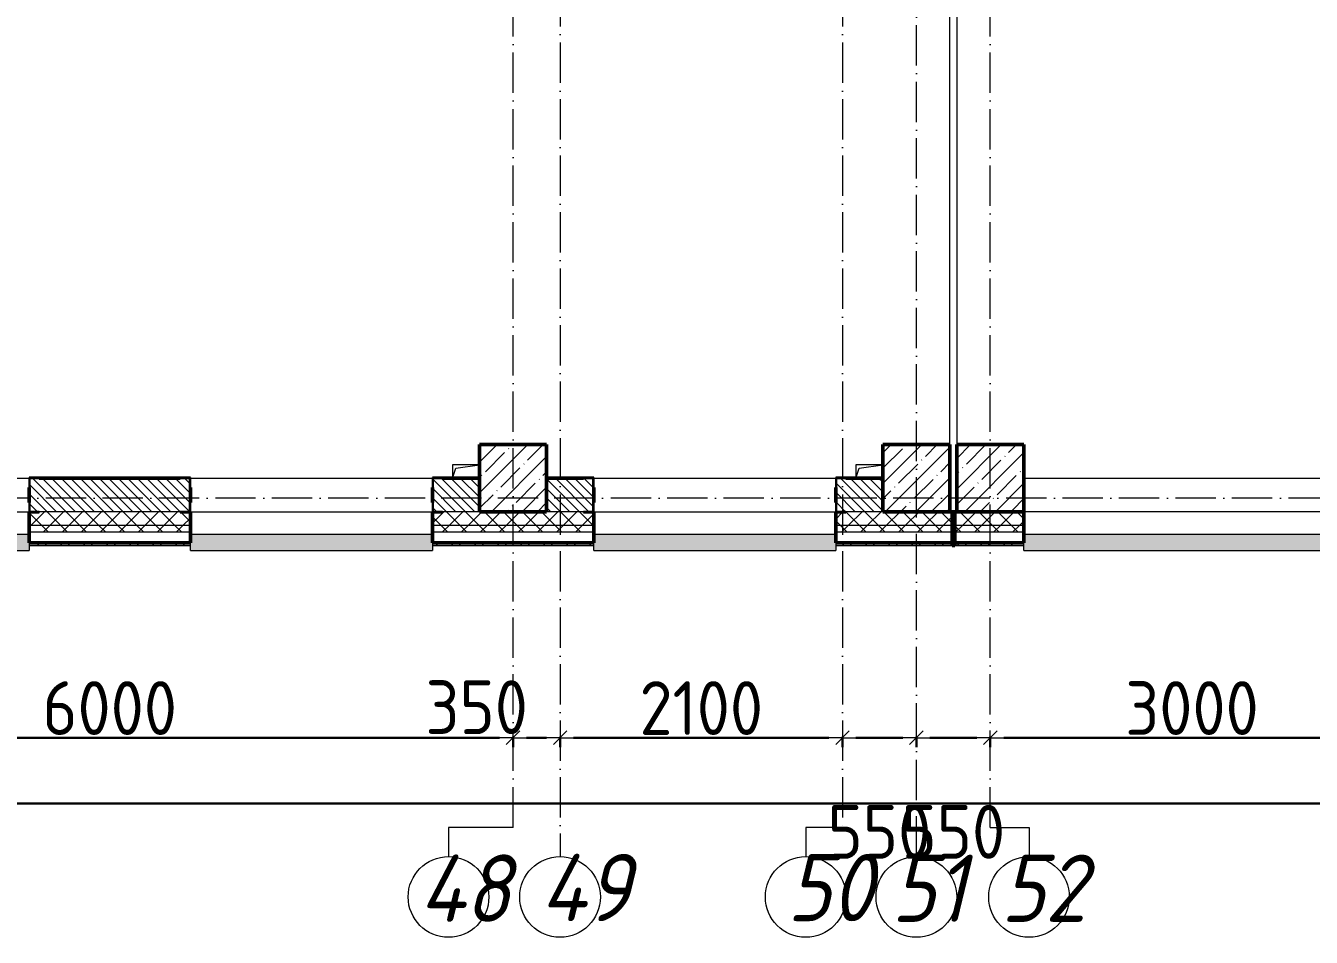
# Model space of a CAD drawing. Header units: millimetres. Extents: x -213536 to 1564669, y -45299 to 942238.
# Drawn here: x 609258 to 618820, y 566461 to 573239 of the extents above; entities that cross this region are included whole.
import ezdxf

# ---------------------------------------------------------------- set-up
doc = ezdxf.new("R2010")
doc.units = ezdxf.units.MM
doc.linetypes.add('50_200_ШТРИХ_1Т_ш5_п1_п1_', pattern=[700, 500, -100, 0, -100])
for name, color, linetype, lineweight in [('3.1) ЖБ окна 1.2 м', 102, 'Continuous', 30), ('A-____-____-DIMS', 7, 'Continuous', 9), ('A-FLOR-____-OTLN', 7, 'Continuous', 9), ('A-GENM-____-MCUT', 7, 'Continuous', 25), ('A-GENM-____-OTLN', 7, 'Continuous', 9), ('A-GENM-____-OTLN-1', 7, 'Continuous', 25), ('A-GLAZ-____-OTLN', 7, 'Continuous', 9), ('A-WALL-____-MCUT-2', 7, 'Continuous', 50), ('A-WALL-____-MCUT-3', 7, 'Continuous', 9), ('A-WALL-____-OTLN', 7, 'Continuous', 9), ('A-WALL-____-PATT-1', 7, 'Continuous', 9), ('A-WALL-FNSH-MCUT-1', 7, 'Continuous', 9), ('S-COLS-____-MCUT', 7, 'Continuous', 50), ('S-COLS-____-OTLN', 7, 'Continuous', 9), ('S-GRID-____-IDEN', 7, 'Continuous', 9), ('S-GRID-____-OTLN', 7, 'Continuous', 9), ('S-GRID-____-OTLN-1', 7, '50_200_ШТРИХ_1Т_ш5_п1_п1_', 9)]:
    doc.layers.add(name, color=color, linetype=linetype, lineweight=lineweight)
doc.layers.add('A-GLAZ-____-OTLN-1', color=7, linetype='Continuous', lineweight=9, true_color=0xc0c0c0)
doc.styles.add('ISOCPEUR_I', font='isocpeui.ttf', dxfattribs={"width": 0.9, "height": 2.5})
doc.styles.add('СПДС', font='isocpeur.ttf', dxfattribs={"width": 0.9})
doc.dimstyles.new('Размера А3', dxfattribs={"dimtxt": 200, "dimasz": 100, "dimexe": 70, "dimexo": 100, "dimgap": 20, "dimtad": 1, "dimdec": 0, "dimrnd": 10, "dimzin": 0, "dimdsep": 46, "dimtxsty": 'СПДС', "dimblk": 'ARROWHEAD_6', "dimcen": 1, "dimclrd": 256, "dimclre": 256, "dimclrt": 256, "dimazin": 0, "dimtfac": 1, "dimtdec": 0, "dimtmove": 2, "dimatfit": 3, "dimfxl": 1, "dimtolj": 1, "dimtzin": 0, "dimarcsym": 0})
pattern_1 = [(45, (544282.64, 571544.04), (-70.71068, 70.71068), []), (135, (544282.64, 571544.04), (-70.71068, -70.71068), [])]
pattern_2 = [(135, (544282.637, 571544.04), (-35.35534, -35.35534), [])]
pattern_3 = [(45, (544282.64, 571544.04), (-85.53659, 85.53659), []), (45, (544339.66, 571544.04), (-85.53659, 85.53659), [])]

# ---------------------------------------------------------------- blocks, each defined once
blk = doc.blocks.new('BSC_Колонна _Прямоугольная - 500х500-V53-АР1_План отверстий 2 этажа в осях 1-64_А-ГГ')
at = {"layer": 'S-COLS-____-OTLN'}
h = blk.add_hatch(dxfattribs=at)
h.set_pattern_fill('FP_82', color=256, style=0, pattern_type=2)
h.set_pattern_definition([(45, (-71600, 1668.96), (-114.04925, 114.04925), []), (45, (-71485.95, 1668.96), (-114.04925, 114.04925), [201.613, -40.323, 3.353, -36.97])])
h.paths.add_polyline_path([(-250, -250), (250, -250), (250, 250), (-250, 250)], flags=0)
at = {"layer": 'S-COLS-____-MCUT'}
for p, q in [((250, 250), (-250, 250)), ((-250, 250), (-250, -250)), ((250, -250), (250, 250)), ((-250, -250), (250, -250))]:
    blk.add_line(p, q, dxfattribs=at)
blk = doc.blocks.new('BSC_Колонна _Прямоугольная - 500х500-V55-АР1_План отверстий 2 этажа в осях 1-64_А-ГГ')
at = {"layer": 'S-COLS-____-OTLN'}
h = blk.add_hatch(dxfattribs=at)
h.set_pattern_fill('FP_84', color=256, style=0, pattern_type=2)
h.set_pattern_definition([(45, (-68600, 1668.96), (-114.04925, 114.04925), []), (45, (-68485.95, 1668.96), (-114.04925, 114.04925), [201.613, -40.323, 3.353, -36.97])])
h.paths.add_polyline_path([(-250, -250), (250, -250), (250, 250), (-250, 250)], flags=0)
at = {"layer": 'S-COLS-____-MCUT'}
for p, q in [((250, 250), (-250, 250)), ((-250, 250), (-250, -250)), ((250, -250), (250, 250)), ((-250, -250), (250, -250))]:
    blk.add_line(p, q, dxfattribs=at)
blk = doc.blocks.new('BSC_Колонна _Прямоугольная - 500х500-V112-АР1_План отверстий 2 этажа в осях 1-64_А-ГГ')
at = {"layer": 'S-COLS-____-OTLN'}
h = blk.add_hatch(dxfattribs=at)
h.set_pattern_fill('FP_141', color=256, style=0, pattern_type=2)
h.set_pattern_definition([(45, (-72150, 1668.96), (-114.04925, 114.04925), []), (45, (-72035.95, 1668.96), (-114.04925, 114.04925), [201.613, -40.323, 3.353, -36.97])])
h.paths.add_polyline_path([(-250, -250), (250, -250), (250, 250), (-250, 250)], flags=0)
at = {"layer": 'S-COLS-____-MCUT'}
for p, q in [((250, 250), (-250, 250)), ((-250, 250), (-250, -250)), ((250, -250), (250, 250)), ((-250, -250), (250, -250))]:
    blk.add_line(p, q, dxfattribs=at)
blk = doc.blocks.new('Фахверк_СКБ_Уголок - 250_2700-27497298-АР1_План отверстий 2 этажа в осях 1-64_А-ГГ')
at = {"layer": 'A-GENM-____-MCUT'}
for p, q in [((200, 181), (125, 181)), ((125, 181), (125, 106)), ((125, 106), (131, 106)), ((131, 106), (131, 175)), ((131, 175), (200, 175)), ((200, 175), (200, 181)), ((131, -6), (125, -6)), ((125, -6), (125, -81)), ((125, -81), (200, -81)), ((131, -75), (131, -6)), ((200, -75), (131, -75)), ((200, -81), (200, -75))]:
    blk.add_line(p, q, dxfattribs=at)
blk = doc.blocks.new('AR_Отверстие прямоугольное _в плите_ - AR_Отверстие прямоугольное _в плите_-V161-АР1_План отверстий 2 этажа в осях 1-64_А-ГГ')
at = {"layer": 'A-GENM-____-OTLN'}
for p, q in [((100, 50), (-100, 50)), ((-100, 50), (-100, -50)), ((-100, -50), (-75, 25)), ((-75, 25), (100, 50))]:
    blk.add_line(p, q, dxfattribs=at)
blk = doc.blocks.new('Отлив_СКБ - Отлив витража_120_НВФ-31885687-АР1_План отверстий 2 этажа в осях 1-64_А-ГГ')
at = {"layer": 'A-GLAZ-____-OTLN-1'}
for points in [[(0, -2), (1800, -2), (1800, 0), (0, 0)], [(1484.9, -120), (1800, -120), (1800, -2), (0, -2), (0, -120)]]:
    blk.add_hatch(color=256, dxfattribs=at).paths.add_polyline_path(points, flags=0)
at = {"layer": 'A-GLAZ-____-OTLN'}
for p, q in [((0, 0), (1800, 0)), ((1800, -2), (0, -2)), ((0, -120), (0, -83)), ((1800, -63), (1800, -120)), ((0, -120), (1800, -120))]:
    blk.add_line(p, q, dxfattribs=at)
blk = doc.blocks.new('Отлив_СКБ - Отлив витража_120_НВФ-31885342-АР1_План отверстий 2 этажа в осях 1-64_А-ГГ')
at = {"layer": 'A-GLAZ-____-OTLN-1'}
for points in [[(0, 0), (0, -2), (7800, -2), (7800, 0), (2808.9, 0)], [(0, -2), (0, -120), (7800, -120), (7800, -2), (2808.9, -2)]]:
    blk.add_hatch(color=256, dxfattribs=at).paths.add_polyline_path(points, flags=0)
at = {"layer": 'A-GLAZ-____-OTLN'}
for p, q in [((0, 0), (7800, 0)), ((7800, -2), (0, -2)), ((0, -120), (0, -83)), ((7800, -83), (7800, -120)), ((0, -120), (7800, -120))]:
    blk.add_line(p, q, dxfattribs=at)
blk = doc.blocks.new('Отлив_СКБ - Отлив витража_120_НВФ-V195-АР1_План отверстий 2 этажа в осях 1-64_А-ГГ')
at = {"layer": 'A-GLAZ-____-OTLN-1'}
for points in [[(0, -2), (1800, -2), (1800, 0), (0, 0)], [(0, -120), (1800, -120), (1800, -2), (0, -2)]]:
    blk.add_hatch(color=256, dxfattribs=at).paths.add_polyline_path(points, flags=0)
at = {"layer": 'A-GLAZ-____-OTLN'}
for p, q in [((0, 0), (1800, 0)), ((0, 0), (0, -2)), ((1800, -2), (0, -2)), ((0, -120), (0, -2)), ((1800, -83), (1800, -120)), ((0, -120), (1800, -120))]:
    blk.add_line(p, q, dxfattribs=at)
blk = doc.blocks.new('Отлив_СКБ - Отлив витража_120_НВФ-V194-АР1_План отверстий 2 этажа в осях 1-64_А-ГГ')
at = {"layer": 'A-GLAZ-____-OTLN-1'}
for points in [[(1800, -2), (1800, 0), (0, 0), (0, -2), (1544.5, -2)], [(1544.5, -120), (1800, -120), (1800, -2), (0, -2), (0, -120)]]:
    blk.add_hatch(color=256, dxfattribs=at).paths.add_polyline_path(points, flags=0)
at = {"layer": 'A-GLAZ-____-OTLN'}
for p, q in [((0, 0), (1800, 0)), ((1800, -2), (0, -2)), ((0, -120), (0, -83)), ((1800, -83), (1800, -120)), ((0, -120), (1800, -120))]:
    blk.add_line(p, q, dxfattribs=at)
blk = doc.blocks.new('Стены 8 - Стены 4-31196234-АР1_План отверстий 2 этажа в осях 1-64_А-ГГ')
at = {"layer": 'A-WALL-____-MCUT-2'}
for p, q in [((-1798.5, 41030.2), (-1798.5, 41010.2)), ((-1548.5, 41030.2), (-1798.5, 41030.2)), ((-1548.5, 41010.2), (-1548.5, 41030.2)), ((-1798.5, 41010.2), (-1548.5, 41010.2))]:
    blk.add_line(p, q, dxfattribs=at)
blk = doc.blocks.new('Ось сетки - Круг_Ø6_00__ISO-2_5_0_9K_-25732049-АР1_План отверстий 2 этажа в осях 1-64_А-ГГ')
at = {"layer": 'S-GRID-____-IDEN'}
blk.add_circle((0, 0), 3, dxfattribs=at)
blk = doc.blocks.new('ARROWHEAD_6')
at = {"color": 0, "linetype": 'Continuous'}
for p, q in [((0, 0), (-1, 0)), ((-0.5, -0.5), (0.5, 0.5))]:
    blk.add_line(p, q, dxfattribs=at)
blk = doc.blocks.new('*D5523')
at = {"layer": 'A-____-____-DIMS', "lineweight": -2, "transparency": 16777216}
for p, q in [((47008.3, 455423.5), (47008.3, 455347.4)), ((47108.3, 455417.4), (52908.3, 455417.4)), ((53008.3, 455423.5), (53008.3, 455347.4))]:
    blk.add_line(p, q, dxfattribs=at)
at = {"layer": 'Defpoints', "color": 0, "lineweight": 30, "transparency": 16777216}
for p in [(47008.3, 455523.5), (53008.3, 455523.5), (53008.3, 455417.4)]:
    blk.add_point(p, dxfattribs=at)
at = {"layer": 'A-____-____-DIMS', "lineweight": -2, "transparency": 16777216, "xscale": 100, "yscale": 100, "zscale": 100, "rotation": 180}
blk.add_blockref('ARROWHEAD_6', (47008.3, 455417.4), dxfattribs=at)
at = {"layer": 'A-____-____-DIMS', "lineweight": -2, "transparency": 16777216, "xscale": 100, "yscale": 100, "zscale": 100}
blk.add_blockref('ARROWHEAD_6', (53008.3, 455417.4), dxfattribs=at)
at = {"layer": 'A-____-____-DIMS', "transparency": 16777216, "insert": (50008.3, 455637.4), "char_height": 400, "attachment_point": 5, "style": 'СПДС'}
blk.add_mtext('\\A1;6000', dxfattribs=at)
blk = doc.blocks.new('*D5524')
at = {"layer": 'A-____-____-DIMS', "lineweight": -2, "transparency": 16777216}
for p, q in [((53008.3, 455423.5), (53008.3, 455347.4)), ((53108.3, 455417.4), (53258.3, 455417.4)), ((53358.3, 455423.5), (53358.3, 455347.4))]:
    blk.add_line(p, q, dxfattribs=at)
at = {"layer": 'Defpoints', "color": 0, "lineweight": 30, "transparency": 16777216}
for p in [(53008.3, 455523.5), (53358.3, 455523.5), (53358.3, 455417.4)]:
    blk.add_point(p, dxfattribs=at)
at = {"layer": 'A-____-____-DIMS', "lineweight": -2, "transparency": 16777216, "xscale": 100, "yscale": 100, "zscale": 100, "rotation": 180}
blk.add_blockref('ARROWHEAD_6', (53008.3, 455417.4), dxfattribs=at)
at = {"layer": 'A-____-____-DIMS', "lineweight": -2, "transparency": 16777216, "xscale": 100, "yscale": 100, "zscale": 100}
blk.add_blockref('ARROWHEAD_6', (53358.3, 455417.4), dxfattribs=at)
at = {"layer": 'A-____-____-DIMS', "transparency": 16777216, "insert": (52356.7, 455844), "char_height": 400, "attachment_point": 1, "line_spacing_factor": 1.149209, "style": 'СПДС'}
blk.add_mtext('\\A1;350', dxfattribs=at)
blk = doc.blocks.new('*D5525')
at = {"layer": 'A-____-____-DIMS', "lineweight": -2, "transparency": 16777216}
for p, q in [((53358.3, 455423.5), (53358.3, 455347.4)), ((53458.3, 455417.4), (55358.3, 455417.4)), ((55458.3, 455423.5), (55458.3, 455347.4))]:
    blk.add_line(p, q, dxfattribs=at)
at = {"layer": 'Defpoints', "color": 0, "lineweight": 30, "transparency": 16777216}
for p in [(53358.3, 455523.5), (55458.3, 455523.5), (55458.3, 455417.4)]:
    blk.add_point(p, dxfattribs=at)
at = {"layer": 'A-____-____-DIMS', "lineweight": -2, "transparency": 16777216, "xscale": 100, "yscale": 100, "zscale": 100, "rotation": 180}
blk.add_blockref('ARROWHEAD_6', (53358.3, 455417.4), dxfattribs=at)
at = {"layer": 'A-____-____-DIMS', "lineweight": -2, "transparency": 16777216, "xscale": 100, "yscale": 100, "zscale": 100}
blk.add_blockref('ARROWHEAD_6', (55458.3, 455417.4), dxfattribs=at)
at = {"layer": 'A-____-____-DIMS', "transparency": 16777216, "insert": (54408.3, 455637.4), "char_height": 400, "attachment_point": 5, "style": 'СПДС'}
blk.add_mtext('\\A1;2100', dxfattribs=at)
blk = doc.blocks.new('*D5526')
at = {"layer": 'A-____-____-DIMS', "lineweight": -2, "transparency": 16777216}
for p, q in [((55458.3, 455423.5), (55458.3, 455347.4)), ((55558.3, 455417.4), (55908.3, 455417.4)), ((56008.3, 455423.5), (56008.3, 455347.4))]:
    blk.add_line(p, q, dxfattribs=at)
at = {"layer": 'Defpoints', "color": 0, "lineweight": 30, "transparency": 16777216}
for p in [(55458.3, 455523.5), (56008.3, 455523.5), (56008.3, 455417.4)]:
    blk.add_point(p, dxfattribs=at)
at = {"layer": 'A-____-____-DIMS', "lineweight": -2, "transparency": 16777216, "xscale": 100, "yscale": 100, "zscale": 100, "rotation": 180}
blk.add_blockref('ARROWHEAD_6', (55458.3, 455417.4), dxfattribs=at)
at = {"layer": 'A-____-____-DIMS', "lineweight": -2, "transparency": 16777216, "xscale": 100, "yscale": 100, "zscale": 100}
blk.add_blockref('ARROWHEAD_6', (56008.3, 455417.4), dxfattribs=at)
at = {"layer": 'A-____-____-DIMS', "transparency": 16777216, "insert": (55733.3, 454717.4), "char_height": 400, "attachment_point": 5, "style": 'СПДС'}
blk.add_mtext('\\A1;550', dxfattribs=at)
blk = doc.blocks.new('*D5527')
at = {"layer": 'A-____-____-DIMS', "lineweight": -2, "transparency": 16777216}
for p, q in [((56008.3, 455423.5), (56008.3, 455347.4)), ((56108.3, 455417.4), (56458.3, 455417.4)), ((56558.3, 455423.5), (56558.3, 455347.4))]:
    blk.add_line(p, q, dxfattribs=at)
at = {"layer": 'Defpoints', "color": 0, "lineweight": 30, "transparency": 16777216}
for p in [(56008.3, 455523.5), (56558.3, 455523.5), (56558.3, 455417.4)]:
    blk.add_point(p, dxfattribs=at)
at = {"layer": 'A-____-____-DIMS', "lineweight": -2, "transparency": 16777216, "xscale": 100, "yscale": 100, "zscale": 100, "rotation": 180}
blk.add_blockref('ARROWHEAD_6', (56008.3, 455417.4), dxfattribs=at)
at = {"layer": 'A-____-____-DIMS', "lineweight": -2, "transparency": 16777216, "xscale": 100, "yscale": 100, "zscale": 100}
blk.add_blockref('ARROWHEAD_6', (56558.3, 455417.4), dxfattribs=at)
at = {"layer": 'A-____-____-DIMS', "transparency": 16777216, "insert": (56283.3, 454717.4), "char_height": 400, "attachment_point": 5, "style": 'СПДС'}
blk.add_mtext('\\A1;550', dxfattribs=at)
blk = doc.blocks.new('*D5617')
at = {"layer": 'A-____-____-DIMS', "lineweight": -2, "transparency": 16777216}
for p, q in [((56558.3, 455423.5), (56558.3, 455347.4)), ((56658.3, 455417.4), (59458.3, 455417.4)), ((59558.3, 455423.5), (59558.3, 455347.4))]:
    blk.add_line(p, q, dxfattribs=at)
at = {"layer": 'Defpoints', "color": 0, "lineweight": 30, "transparency": 16777216}
for p in [(56558.3, 455523.5), (59558.3, 455523.5), (59558.3, 455417.4)]:
    blk.add_point(p, dxfattribs=at)
at = {"layer": 'A-____-____-DIMS', "lineweight": -2, "transparency": 16777216, "xscale": 100, "yscale": 100, "zscale": 100, "rotation": 180}
blk.add_blockref('ARROWHEAD_6', (56558.3, 455417.4), dxfattribs=at)
at = {"layer": 'A-____-____-DIMS', "lineweight": -2, "transparency": 16777216, "xscale": 100, "yscale": 100, "zscale": 100}
blk.add_blockref('ARROWHEAD_6', (59558.3, 455417.4), dxfattribs=at)
at = {"layer": 'A-____-____-DIMS', "transparency": 16777216, "insert": (58058.3, 455637.4), "char_height": 400, "attachment_point": 5, "style": 'СПДС'}
blk.add_mtext('\\A1;3000', dxfattribs=at)
blk = doc.blocks.new('*D5624')
at = {"layer": 'A-____-____-DIMS', "lineweight": -2, "transparency": 16777216}
for p, q in [((-17941.7, 454935.3), (-17941.7, 454859.2)), ((-17841.7, 454929.2), (85458.3, 454929.2)), ((85558.3, 454935.3), (85558.3, 454859.2))]:
    blk.add_line(p, q, dxfattribs=at)
at = {"layer": 'Defpoints', "color": 0, "lineweight": 30, "transparency": 16777216}
for p in [(-17941.7, 455035.3), (85558.3, 455035.3), (85558.3, 454929.2)]:
    blk.add_point(p, dxfattribs=at)
at = {"layer": 'A-____-____-DIMS', "lineweight": -2, "transparency": 16777216, "xscale": 100, "yscale": 100, "zscale": 100, "rotation": 180}
blk.add_blockref('ARROWHEAD_6', (-17941.7, 454929.2), dxfattribs=at)
at = {"layer": 'A-____-____-DIMS', "lineweight": -2, "transparency": 16777216, "xscale": 100, "yscale": 100, "zscale": 100}
blk.add_blockref('ARROWHEAD_6', (85558.3, 454929.2), dxfattribs=at)
at = {"layer": 'A-____-____-DIMS', "transparency": 16777216, "insert": (33808.3, 455149.2), "char_height": 400, "attachment_point": 5, "style": 'СПДС'}
blk.add_mtext('\\A1;103500', dxfattribs=at)
blk = doc.blocks.new('2этаж')
at = {"layer": 'S-GRID-____-OTLN-1', "color": 251, "ltscale": 0.6, "true_color": 0x636466}
for p, q in [((53358.3, 508896.9), (53358.3, 454533.3)), ((55458.3, 508896.9), (55458.3, 454750.2)), ((53008.3, 454750.2), (53008.3, 469166.5)), ((56008.3, 454533.3), (56008.3, 469166.5)), ((56558.3, 454750.2), (56558.3, 469166.5)), ((88482.7, 457197), (-20260.4, 457197))]:
    blk.add_line(p, q, dxfattribs=at)
at = {"layer": 'S-GRID-____-IDEN', "char_height": 500, "attachment_point": 1, "style": 'ISOCPEUR_I'}
for s, insert, width in [('48', (52309.7, 454547.9), 425.696), ('49', (53210.4, 454553.1), 425.696), ('50', (55046.2, 454553.1), 404.05), ('51', (55822.7, 454547.9), 346.329), ('52', (56636.6, 454547.9), 404.05)]:
    blk.add_mtext(s, dxfattribs=dict(at, insert=insert, width=width))
at = {"layer": 'A-____-____-DIMS'}
for base, p1, p2, picture, middle in [((53008.3, 455417.4), (47008.3, 455523.5), (53008.3, 455523.5), '*D5523', (50008.3, 455637.4)), ((55458.3, 455417.4), (53358.3, 455523.5), (55458.3, 455523.5), '*D5525', (54408.3, 455637.4)), ((59558.3, 455417.4), (56558.3, 455523.5), (59558.3, 455523.5), '*D5617', (58058.3, 455637.4)), ((56008.3, 455417.4), (55458.3, 455523.5), (56008.3, 455523.5), '*D5526', (55733.3, 454717.4)), ((56558.3, 455417.4), (56008.3, 455523.5), (56558.3, 455523.5), '*D5527', (56283.3, 454717.4)), ((85558.3, 454929.2), (-17941.7, 455035.3), (85558.3, 455035.3), '*D5624', (33808.3, 455149.2))]:
    dim = blk.add_linear_dim(base=base, p1=p1, p2=p2, dimstyle='Размера А3', override={"dimtxt": 400}, dxfattribs=at)
    dim.commit()
    dim.dimension.update_dxf_attribs({"geometry": picture, "text_midpoint": middle})
dim = blk.add_linear_dim(base=(53358.3, 455417.4), p1=(53008.3, 455523.5), p2=(53358.3, 455523.5), dimstyle='Размера А3', override={"dimtxt": 400}, dxfattribs=at)
dim.commit()
dim.dimension.update_dxf_attribs({"geometry": '*D5524', "text_midpoint": (52698.7, 455577.4), "dimtype": 160})

msp = doc.modelspace()

# ---------------------------------------------------------------- hatches: boundary and pattern name
at = {"layer": 'A-WALL-____-PATT-1'}
h = msp.add_hatch(dxfattribs=at)
h.set_pattern_fill('FP_6', color=256, style=0, pattern_type=2)
h.set_pattern_definition(pattern_2)
h.paths.add_polyline_path([(612316.3, 569625.1), (612632.6, 569625.1), (612632.6, 569875.1), (612288.6, 569875.1), (612288.6, 569806.1), (612282.6, 569806.1), (612282.6, 569694.1), (612288.6, 569694.1), (612288.6, 569625.1)], flags=0)
h.paths.add_polyline_path([(610476.6, 569625.1), (610476.6, 569694.1), (610482.3, 569694.1), (610482.3, 569806.1), (610476.6, 569806.1), (610476.6, 569875.1), (609288.6, 569875.1), (609288.6, 569806.1), (609282.6, 569806.1), (609282.6, 569694.1), (609288.6, 569694.1), (609288.6, 569625.1), (610407.6, 569625.1)], flags=0)
h.paths.add_polyline_path([(607407.6, 569625.1), (607476.6, 569625.1), (607476.6, 569694.1), (607482.6, 569694.1), (607482.6, 569806.1), (607476.6, 569806.1), (607476.6, 569875.1), (607132.6, 569875.1), (607132.6, 569625.1)], flags=0)
h = msp.add_hatch(dxfattribs=at)
h.set_pattern_fill('FP_6', color=256, style=0, pattern_type=2)
h.set_pattern_definition(pattern_2)
h.paths.add_polyline_path([(615288.6, 569625.1), (615632.6, 569625.1), (615632.6, 569875.1), (615288.6, 569875.1), (615288.6, 569806.1), (615282.6, 569806.1), (615282.6, 569694.1), (615288.6, 569694.1), (615288.6, 569629.4)], flags=0)
h.paths.add_polyline_path([(613132.6, 569625.1), (613476.6, 569625.1), (613476.6, 569694.1), (613482.6, 569694.1), (613482.6, 569806.1), (613476.6, 569806.1), (613476.6, 569875.1), (613132.6, 569875.1)], flags=0)
h = msp.add_hatch(dxfattribs=at)
h.set_pattern_fill('FP_1', color=256, style=0, pattern_type=2)
h.set_pattern_definition(pattern_1)
h.paths.add_polyline_path([(645532.6, 569525.1), (645532.6, 569625.1), (636507.6, 569625.1), (636507.6, 569619.1), (636432.6, 569619.1), (636432.6, 569525.1), (645032.6, 569525.1)], flags=0)
h.paths.add_polyline_path([(634632.6, 569525.1), (634632.6, 569619.1), (634557.6, 569619.1), (634557.6, 569625.1), (626682.6, 569625.1), (626682.6, 569525.1), (634409.6, 569525.1)], flags=0)
h.paths.add_polyline_path([(625182.6, 569525.1), (625682.6, 569525.1), (625682.6, 569625.1), (624557.6, 569625.1), (624557.6, 569619.1), (624482.6, 569619.1), (624482.6, 569525.1), (624557.6, 569525.1)], flags=0)
h.paths.add_polyline_path([(615282.6, 569525.1), (616682.6, 569525.1), (616682.6, 569625.1), (615357.6, 569625.1), (615357.6, 569619.1), (615282.6, 569619.1)], flags=0)
h.paths.add_polyline_path([(613132.6, 569525.1), (613482.6, 569525.1), (613482.6, 569619.1), (613407.6, 569619.1), (613407.6, 569625.1), (612357.6, 569625.1), (612357.6, 569619.1), (612282.6, 569619.1), (612282.6, 569525.1), (612632.6, 569525.1)], flags=0)
h.paths.add_polyline_path([(610482.3, 569525.1), (610482.3, 569619.1), (610407.6, 569619.1), (610407.6, 569625.1), (609357.6, 569625.1), (609357.6, 569619.1), (609282.6, 569619.1), (609282.6, 569525.1), (609665.1, 569525.1)], flags=0)
h.paths.add_polyline_path([(607482.6, 569525.1), (607482.6, 569619.1), (607407.6, 569619.1), (607407.6, 569625.1), (606357.6, 569625.1), (606357.6, 569619.1), (606282.6, 569619.1), (606282.6, 569525.1), (607013.9, 569525.1)], flags=0)
h.paths.add_polyline_path([(603632.6, 569525.1), (604482.6, 569525.1), (604482.6, 569619.1), (604407.6, 569619.1), (604407.6, 569625.1), (603357.6, 569625.1), (603357.6, 569619.1), (603282.6, 569619.1), (603282.6, 569525.1), (603479, 569525.1)], flags=0)
h.paths.add_polyline_path([(598176.6, 569525.1), (598482.6, 569525.1), (598482.6, 569619.1), (598407.6, 569619.1), (598407.6, 569625.1), (597357.6, 569625.1), (597357.6, 569619.1), (597282.6, 569619.1), (597282.6, 569525.1), (598132.6, 569525.1)], flags=0)
h.paths.add_polyline_path([(594282.6, 569525.1), (595482.6, 569525.1), (595482.6, 569619.1), (595407.6, 569619.1), (595407.6, 569625.1), (594357.6, 569625.1), (594357.6, 569619.1), (594282.6, 569619.1)], flags=0)
h.paths.add_polyline_path([(591990.5, 569525.1), (592482.6, 569525.1), (592482.6, 569619.1), (592407.6, 569619.1), (592407.6, 569625.1), (591357.6, 569625.1), (591357.6, 569619.1), (591282.6, 569619.1), (591282.6, 569525.1), (591357.6, 569525.1)], flags=0)
h.paths.add_polyline_path([(589339.3, 569525.1), (589482.6, 569525.1), (589482.6, 569619.1), (589407.6, 569619.1), (589407.6, 569625.1), (588357.6, 569625.1), (588357.6, 569619.1), (588282.6, 569619.1), (588282.6, 569525.1), (589132.6, 569525.1)], flags=0)
h.paths.add_polyline_path([(586482.6, 569525.1), (586482.6, 569619.1), (586407.6, 569619.1), (586407.6, 569625.1), (585357.6, 569625.1), (585357.6, 569619.1), (585282.6, 569619.1), (585282.6, 569525.1), (586407.6, 569525.1)], flags=0)
h.paths.add_polyline_path([(583482.6, 569525.1), (583482.6, 569619.1), (583407.6, 569619.7), (583407.6, 569625.1), (582082.6, 569625.1), (582082.6, 569525.1), (583476.6, 569525.1)], flags=0)
h.paths.add_polyline_path([(579082.6, 569525.1), (580282.6, 569525.1), (580282.6, 569619.1), (580207.6, 569619.1), (580207.6, 569625.1), (579082.6, 569625.1)], flags=0)
h.paths.add_polyline_path([(577276.6, 569525.1), (577282.6, 569525.1), (577282.6, 569619.1), (577207.6, 569619.1), (577207.6, 569625.1), (576157.6, 569625.1), (576157.6, 569619.1), (576082.6, 569619.1), (576083.3, 569525.1), (577207.6, 569525.1)], flags=0)
h.paths.add_polyline_path([(574207.6, 569525.1), (574282.6, 569525.1), (574282.6, 569619.1), (574207.6, 569619.1), (574207.6, 569625.1), (573082.6, 569625.1), (573082.6, 569525.1), (573582.6, 569525.1)], flags=0)
h.paths.add_polyline_path([(570582.6, 569525.1), (571282.6, 569525.1), (571282.6, 569619.1), (571207.6, 569619.1), (571207.6, 569625.1), (570082.6, 569625.1), (570082.6, 569525.1)], flags=0)
h.paths.add_polyline_path([(568282.6, 569525.1), (568282.6, 569619.1), (568207.6, 569619.1), (568207.6, 569625.1), (567157.6, 569625.1), (567157.6, 569619.1), (567082.6, 569619.1), (567082.6, 569525.1), (567246, 569525.1)], flags=0)
h.paths.add_polyline_path([(565207.6, 569525.1), (565282.6, 569525.1), (565282.6, 569619.1), (565207.6, 569619.1), (565207.6, 569625.1), (564082.6, 569625.1), (564082.6, 569525.1), (564594.8, 569525.1)], flags=0)
h.paths.add_polyline_path([(561082.6, 569525.1), (562282.6, 569525.1), (562282.6, 569619.1), (562207.6, 569619.1), (562207.6, 569625.1), (561082.6, 569625.1)], flags=0)
h.paths.add_polyline_path([(559282.6, 569525.1), (559282.6, 569619.1), (559207.6, 569619.1), (559207.6, 569625.1), (558157.6, 569625.1), (558157.6, 569619.1), (558082.6, 569619.1), (558082.6, 569525.1), (559182.6, 569525.1)], flags=0)
h.paths.add_polyline_path([(557082.6, 569525.1), (557082.6, 569619.1), (557007.6, 569619.1), (557007.6, 569625.1), (551757.6, 569625.1), (551757.6, 569619.1), (551682.6, 569619.1), (551682.6, 569525.1), (556641.2, 569525.1)], flags=0)
h.paths.add_polyline_path([(549582.6, 569525.1), (550682.6, 569525.1), (550682.6, 569619.1), (550607.6, 569619.1), (550607.6, 569625.1), (541832.6, 569625.1), (541832.6, 569525.1), (549571.3, 569525.1)], flags=0)
h = msp.add_hatch(dxfattribs=at)
h.set_pattern_fill('FP_1', color=256, style=0, pattern_type=2)
h.set_pattern_definition(pattern_1)
h.paths.add_polyline_path([(645532.6, 569475.1), (645632.6, 569475.1), (645632.6, 569525.1), (636432.6, 569525.1), (636432.6, 569475.1), (645014.4, 569475.1)], flags=0)
h.paths.add_polyline_path([(633525.9, 569475.1), (634632.6, 569475.1), (634632.6, 569525.1), (626682.6, 569525.1), (626682.6, 569475.1), (632642.2, 569475.1)], flags=0)
h.paths.add_polyline_path([(624482.6, 569475.1), (625682.6, 569475.1), (625682.6, 569525.1), (624482.6, 569525.1)], flags=0)
h.paths.add_polyline_path([(616682.6, 569475.1), (616682.6, 569525.1), (615282.6, 569525.1), (615282.6, 569475.1), (615851.3, 569475.1)], flags=0)
h.paths.add_polyline_path([(613482.6, 569475.1), (613482.6, 569525.1), (612282.6, 569525.1), (612282.6, 569475.1), (613200.1, 569475.1)], flags=0)
h.paths.add_polyline_path([(609665.1, 569475.1), (610482.3, 569475.1), (610482.3, 569525.1), (609282.6, 569525.1), (609282.6, 569475.1)], flags=0)
h.paths.add_polyline_path([(607482.6, 569475.1), (607482.6, 569525.1), (606282.6, 569525.1), (606282.6, 569475.1), (607013.9, 569475.1)], flags=0)
h.paths.add_polyline_path([(604362.7, 569475.1), (604482.6, 569475.1), (604482.6, 569525.1), (603282.6, 569525.1), (603282.6, 569475.1), (603479, 569475.1)], flags=0)
h.paths.add_polyline_path([(598482.6, 569475.1), (598482.6, 569525.1), (597282.6, 569525.1), (597282.6, 569475.1), (598176.6, 569475.1)], flags=0)
h.paths.add_polyline_path([(595482.6, 569475.1), (595482.6, 569525.1), (594282.6, 569525.1), (594282.6, 569475.1), (594641.7, 569475.1)], flags=0)
h.paths.add_polyline_path([(591282.6, 569475.1), (592482.6, 569475.1), (592482.6, 569525.1), (591282.6, 569525.1)], flags=0)
h.paths.add_polyline_path([(589339.3, 569475.1), (589482.6, 569475.1), (589482.6, 569525.1), (588282.6, 569525.1), (588282.6, 569475.1), (588455.6, 569475.1)], flags=0)
h.paths.add_polyline_path([(586482.6, 569475.1), (586482.6, 569525.1), (585282.6, 569525.1), (585282.6, 569475.1), (585804.4, 569475.1)], flags=0)
h.paths.add_polyline_path([(583153.2, 569475.1), (583482.6, 569475.1), (583482.6, 569525.1), (582082.6, 569525.1), (582082.6, 569475.1), (582269.4, 569475.1)], flags=0)
h.paths.add_polyline_path([(580282.6, 569475.1), (580282.6, 569525.1), (579082.6, 569525.1), (579082.6, 569475.1), (579618.2, 569475.1)], flags=0)
h.paths.add_polyline_path([(577282.6, 569475.1), (577282.6, 569525.1), (576082.6, 569525.1), (576083.3, 569475.1)], flags=0)
h.paths.add_polyline_path([(574282.6, 569475.1), (574282.6, 569525.1), (573082.6, 569525.1), (573082.6, 569475.1)], flags=0)
h.paths.add_polyline_path([(570082.6, 569475.1), (571282.6, 569475.1), (571282.6, 569525.1), (570082.6, 569525.1)], flags=0)
h.paths.add_polyline_path([(568282.6, 569475.1), (568282.6, 569525.1), (567082.6, 569525.1), (567082.6, 569475.1), (567246, 569475.1)], flags=0)
h.paths.add_polyline_path([(565282.6, 569475.1), (565282.6, 569525.1), (564082.6, 569525.1), (564082.6, 569475.1), (564594.8, 569475.1)], flags=0)
h.paths.add_polyline_path([(562282.6, 569475.1), (562282.6, 569525.1), (561082.6, 569525.1), (561082.6, 569475.1), (561943.6, 569475.1)], flags=0)
h.paths.add_polyline_path([(559282.6, 569475.1), (559282.6, 569525.1), (558082.6, 569525.1), (558082.6, 569475.1), (558408.7, 569475.1)], flags=0)
h.paths.add_polyline_path([(557082.6, 569475.1), (557082.6, 569525.1), (551682.6, 569525.1), (551682.6, 569475.1), (556641.2, 569475.1)], flags=0)
h.paths.add_polyline_path([(550682.6, 569475.1), (550682.6, 569525.1), (541732.6, 569525.1), (541732.6, 569475.1), (549571.3, 569475.1)], flags=0)
h = msp.add_hatch(dxfattribs=at)
h.set_pattern_fill('FP_3', color=256, style=0, pattern_type=2)
h.set_pattern_definition(pattern_3)
h.paths.add_polyline_path([(615851.3, 569375.1), (616147.6, 569375.1), (616147.6, 569395.1), (615283.6, 569395.1), (615283.6, 569375.1)], flags=0)
h.paths.add_polyline_path([(613200.1, 569375.1), (613482.6, 569375.1), (613482.6, 569395.1), (612282.6, 569395.1), (612282.6, 569375.1), (612316.3, 569375.1)], flags=0)
h.paths.add_polyline_path([(610482.3, 569375.1), (610482.3, 569395.1), (609282.6, 569395.1), (609282.6, 569375.1), (609665.1, 569375.1)], flags=0)
h.paths.add_polyline_path([(606283.6, 569375.1), (607482.6, 569375.1), (607482.6, 569395.1), (606283.6, 569395.1)], flags=0)
h.paths.add_polyline_path([(604362.7, 569375.1), (604482.6, 569375.1), (604482.6, 569395.1), (603282.6, 569395.1), (603282.6, 569375.1), (603479, 569375.1)], flags=0)
h.paths.add_polyline_path([(597292.9, 569375.1), (598482.6, 569375.1), (598482.6, 569395.1), (597282.6, 569395.1), (597282.6, 569375.1)], flags=0)
h.paths.add_polyline_path([(595482.6, 569375.1), (595482.6, 569395.1), (594282.6, 569395.1), (594282.6, 569375.1), (594641.7, 569375.1)], flags=0)
h.paths.add_polyline_path([(591990.5, 569375.1), (592482.6, 569375.1), (592482.6, 569395.1), (591282.6, 569395.1), (591282.6, 569375.1)], flags=0)
h.paths.add_polyline_path([(589339.3, 569375.1), (589482.6, 569375.1), (589482.6, 569395.1), (588282.6, 569395.1), (588282.6, 569375.1), (588455.6, 569375.1)], flags=0)
h.paths.add_polyline_path([(585804.4, 569375.1), (586482.6, 569375.1), (586482.6, 569395.1), (585282.6, 569395.1), (585282.6, 569375.1)], flags=0)
h.paths.add_polyline_path([(583153.2, 569375.1), (583482.6, 569375.1), (583482.6, 569395.1), (582617.6, 569395.1), (582617.6, 569375.1)], flags=0)
h = msp.add_hatch(dxfattribs=at)
h.set_pattern_fill('FP_3', color=256, style=0, pattern_type=2)
h.set_pattern_definition(pattern_3)
h.paths.add_polyline_path([(645762.6, 569375.1), (645762.6, 569395.1), (636432.6, 569395.1), (636432.6, 569375.1), (645014.4, 569375.1)], flags=0)
h.paths.add_polyline_path([(634632.6, 569375.1), (634632.6, 569395.1), (626682.6, 569395.1), (626682.6, 569375.1), (634409.6, 569375.1)], flags=0)
h.paths.add_polyline_path([(624482.6, 569375.1), (625682.6, 569375.1), (625682.6, 569395.1), (624482.6, 569395.1)], flags=0)
h.paths.add_polyline_path([(616682.6, 569375.1), (616682.6, 569395.1), (616167.6, 569395.1), (616167.6, 569375.1)], flags=0)

# ---------------------------------------------------------------- linework, layer by layer
at = {"layer": 'A-FLOR-____-OTLN'}
for p, q in [((616182.6, 577125.1), (616182.6, 570125.1)), ((616132.6, 570125.1), (616132.6, 576725.1))]:
    msp.add_line(p, q, dxfattribs=at)
at = {"layer": 'A-WALL-____-MCUT-2'}
for p, q in [((610407.6, 569875.1), (609357.6, 569875.1)), ((612632.6, 569875.1), (612357.6, 569875.1)), ((613407.6, 569875.1), (613132.6, 569875.1)), ((615632.6, 569875.1), (615357.6, 569875.1)), ((609282.6, 569806.1), (609282.6, 569694.1)), ((610482.3, 569694.1), (610482.3, 569806.1)), ((612282.6, 569806.1), (612282.6, 569694.1)), ((613482.6, 569694.1), (613482.6, 569806.1)), ((615282.6, 569806.1), (615282.6, 569694.1)), ((609282.6, 569619.1), (609282.6, 569395.1)), ((610482.3, 569395.1), (610482.3, 569619.1)), ((612282.6, 569619.1), (612282.6, 569395.1)), ((613482.6, 569395.1), (613482.6, 569619.1)), ((615282.6, 569619.1), (615282.6, 569395.1)), ((616182.6, 569625.1), (616132.6, 569625.1)), ((616682.6, 569395.1), (616682.6, 569625.1)), ((609282.6, 569395.1), (610482.3, 569395.1)), ((612282.6, 569395.1), (613482.6, 569395.1)), ((615282.6, 569395.1), (616682.6, 569395.1))]:
    msp.add_line(p, q, dxfattribs=at)
at = {"layer": 'A-WALL-____-MCUT-3'}
for p, q in [((610407.6, 569625.1), (609357.6, 569625.1)), ((612632.6, 569625.1), (612357.6, 569625.1)), ((613407.6, 569625.1), (613132.6, 569625.1)), ((615632.6, 569625.1), (615357.6, 569625.1)), ((609282.6, 569525.1), (610482.3, 569525.1)), ((609282.6, 569475.1), (610482.3, 569475.1)), ((612282.6, 569525.1), (613482.6, 569525.1)), ((612282.6, 569475.1), (613482.6, 569475.1)), ((615282.6, 569525.1), (616682.6, 569525.1)), ((615282.6, 569475.1), (616682.6, 569475.1))]:
    msp.add_line(p, q, dxfattribs=at)
at = {"layer": 'A-WALL-____-OTLN'}
for p, q in [((607482.6, 569875.1), (609282.6, 569875.1)), ((610482.6, 569875.1), (612282.6, 569875.1)), ((613482.6, 569875.1), (615282.6, 569875.1)), ((616682.6, 569875.1), (619182.6, 569875.1)), ((607482.6, 569625.1), (609282.6, 569625.1)), ((610482.6, 569625.1), (612282.6, 569625.1)), ((613482.6, 569625.1), (615282.6, 569625.1)), ((616682.6, 569625.1), (616682.6, 569625.1)), ((619182.6, 569625.1), (616682.6, 569625.1)), ((610482.6, 569375.1), (610482.3, 569375.1))]:
    msp.add_line(p, q, dxfattribs=at)
at = {"layer": 'A-WALL-FNSH-MCUT-1'}
for p, q in [((609282.6, 569395.1), (609282.6, 569375.1)), ((609282.6, 569375.1), (610482.3, 569375.1)), ((610482.3, 569375.1), (610482.3, 569395.1)), ((612282.6, 569395.1), (612282.6, 569395.1)), ((612282.6, 569395.1), (612282.6, 569375.1)), ((612282.6, 569375.1), (613482.6, 569375.1)), ((613482.6, 569375.1), (613482.6, 569395.1)), ((615283.6, 569395.1), (615283.6, 569375.1)), ((615283.6, 569375.1), (616147.6, 569375.1)), ((616147.6, 569375.1), (616147.6, 569395.1)), ((616167.6, 569395.1), (616167.6, 569375.1)), ((616167.6, 569375.1), (616682.6, 569375.1)), ((616682.6, 569375.1), (616682.6, 569395.1)), ((616682.6, 569395.1), (616682.6, 569395.1))]:
    msp.add_line(p, q, dxfattribs=at)
at = {"layer": 'S-GRID-____-OTLN'}
for p, q in [((612402.5, 567278.3), (612402.5, 567061.4)), ((612882.6, 567278.3), (612402.5, 567278.3)), ((615059.4, 567278.3), (615059.4, 567061.4)), ((615332.6, 567278.3), (615059.4, 567278.3)), ((616432.6, 567278.3), (616720.4, 567278.3)), ((616720.4, 567278.3), (616720.4, 567061.4))]:
    msp.add_line(p, q, dxfattribs=at)

# ---------------------------------------------------------------- block references
at = {"layer": '3.1) ЖБ окна 1.2 м'}
msp.add_blockref('2этаж', (559874.3, 112528.1), dxfattribs=at)
at = {"layer": 'A-GENM-____-OTLN'}
for p in [(612532.6, 569925.1), (615532.6, 569925.1)]:
    msp.add_blockref('AR_Отверстие прямоугольное _в плите_ - AR_Отверстие прямоугольное _в плите_-V161-АР1_План отверстий 2 этажа в осях 1-64_А-ГГ', p, dxfattribs=at)
at = {"layer": 'A-GENM-____-OTLN-1'}
for p in [(609157.6, 569700.1), (612157.6, 569700.1), (615157.6, 569700.1)]:
    msp.add_blockref('Фахверк_СКБ_Уголок - 250_2700-27497298-АР1_План отверстий 2 этажа в осях 1-64_А-ГГ', p, dxfattribs=at)
at = {"layer": 'A-GENM-____-OTLN-1', "rotation": 180}
for p in [(610607.6, 569800.1), (613607.6, 569800.1)]:
    msp.add_blockref('Фахверк_СКБ_Уголок - 250_2700-27497298-АР1_План отверстий 2 этажа в осях 1-64_А-ГГ', p, dxfattribs=at)
at = {"layer": 'A-GLAZ-____-OTLN'}
for name, p in [('Отлив_СКБ - Отлив витража_120_НВФ-V194-АР1_План отверстий 2 этажа в осях 1-64_А-ГГ', (607482.6, 569458.1)), ('Отлив_СКБ - Отлив витража_120_НВФ-V195-АР1_План отверстий 2 этажа в осях 1-64_А-ГГ', (610482.6, 569458.1)), ('Отлив_СКБ - Отлив витража_120_НВФ-31885687-АР1_План отверстий 2 этажа в осях 1-64_А-ГГ', (613482.6, 569458.1)), ('Отлив_СКБ - Отлив витража_120_НВФ-31885342-АР1_План отверстий 2 этажа в осях 1-64_А-ГГ', (616682.6, 569458.1))]:
    msp.add_blockref(name, p, dxfattribs=at)
at = {"layer": 'A-WALL-____-OTLN', "rotation": 89.9999999999999}
msp.add_blockref('Стены 8 - Стены 4-31196234-АР1_План отверстий 2 этажа в осях 1-64_А-ГГ', (657177.9, 571173.6), dxfattribs=at)
at = {"layer": 'S-COLS-____-OTLN'}
for name, p in [('BSC_Колонна _Прямоугольная - 500х500-V55-АР1_План отверстий 2 этажа в осях 1-64_А-ГГ', (612882.6, 569875.1)), ('BSC_Колонна _Прямоугольная - 500х500-V53-АР1_План отверстий 2 этажа в осях 1-64_А-ГГ', (615882.6, 569875.1)), ('BSC_Колонна _Прямоугольная - 500х500-V112-АР1_План отверстий 2 этажа в осях 1-64_А-ГГ', (616432.6, 569875.1))]:
    msp.add_blockref(name, p, dxfattribs=at)
at = {"layer": 'S-GRID-____-IDEN', "xscale": 99.99999999999993, "yscale": 99.99999999999993, "zscale": 99.99999999999993}
for p in [(612402.5, 566761.4), (615882.6, 566761.4), (616720.4, 566761.4)]:
    msp.add_blockref('Ось сетки - Круг_Ø6_00__ISO-2_5_0_9K_-25732049-АР1_План отверстий 2 этажа в осях 1-64_А-ГГ', p, dxfattribs=at)
at = {"layer": 'S-GRID-____-IDEN', "xscale": 99.99999999999993, "yscale": 99.99999999999993, "zscale": 99.99999999999993, "rotation": 180}
for p in [(613232.6, 566761.4), (615059.4, 566761.4)]:
    msp.add_blockref('Ось сетки - Круг_Ø6_00__ISO-2_5_0_9K_-25732049-АР1_План отверстий 2 этажа в осях 1-64_А-ГГ', p, dxfattribs=at)

doc.saveas('drawing.dxf')
